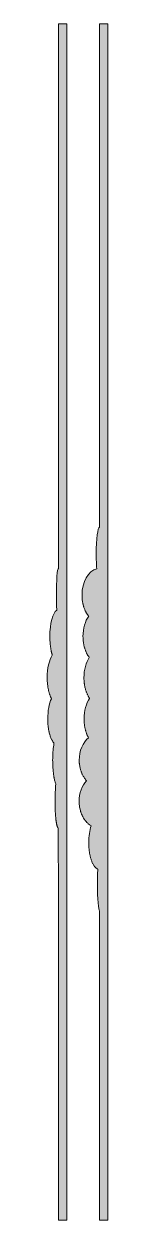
# Model space of a CAD drawing. Header units: inches. Extents: x 14 to 586, y 8 to 572.
# Drawn here: x 14 to 43, y 8 to 572 of the extents above; entities that cross this region are included whole.
import ezdxf

# ---------------------------------------------------------------- set-up
doc = ezdxf.new("R2010")
doc.units = ezdxf.units.IN
doc.header["$MEASUREMENT"] = 0
doc.layers.add('Layer 1', color=7, linetype='Continuous')

# ---------------------------------------------------------------- blocks, each defined once
blk = doc.blocks.new('block 2')
at = {"layer": 'Layer 1', "true_color": 0xff0000}
h = blk.add_hatch(color=1, dxfattribs=at)
h.dxf.hatch_style = 2
edge = h.paths.add_edge_path()
edge.add_spline(control_points=[(19.22, 315.24), (18.68, 315.24), (18.23, 309.59), (18.23, 302.62), (18.23, 302.04), (18.24, 301.47), (18.24, 300.91), (18.25, 300.77), (18.25, 300.63), (18.25, 300.49), (18.26, 299.94), (18.27, 299.4), (18.28, 298.87), (18.28, 298.87), (18.28, 298.87), (18.28, 298.87), (18.29, 298.34), (18.31, 297.84), (18.33, 297.34), (18.33, 297.22), (18.33, 297.09), (18.34, 296.97), (18.36, 296.49), (18.38, 296.02), (18.4, 295.58), (18.4, 295.58), (18.4, 295.57), (18.4, 295.57), (16.55, 294.39), (15.15, 289.3), (15.15, 283.21), (15.15, 282.77), (15.16, 282.34), (15.17, 281.92), (15.18, 281.79), (15.18, 281.67), (15.19, 281.54), (15.2, 281.25), (15.21, 280.96), (15.23, 280.68), (15.24, 280.52), (15.26, 280.37), (15.27, 280.22), (15.29, 279.98), (15.31, 279.73), (15.33, 279.5), (15.33, 279.49), (15.33, 279.48), (15.33, 279.47), (15.35, 279.31), (15.37, 279.15), (15.39, 278.98), (15.41, 278.76), (15.44, 278.54), (15.47, 278.32), (15.49, 278.16), (15.52, 278), (15.54, 277.84), (15.57, 277.63), (15.6, 277.42), (15.64, 277.22), (15.66, 277.06), (15.7, 276.91), (15.73, 276.75), (15.76, 276.58), (15.79, 276.4), (15.83, 276.23), (15.83, 276.21), (15.84, 276.2), (15.84, 276.19), (15.87, 276.03), (15.91, 275.89), (15.94, 275.74), (15.98, 275.58), (16.02, 275.42), (16.06, 275.26), (16.06, 275.25), (16.07, 275.23), (16.07, 275.22), (16.11, 275.08), (16.15, 274.95), (16.19, 274.81), (16.23, 274.66), (16.27, 274.51), (16.32, 274.37), (15.59, 273.24), (14.98, 271.71), (14.56, 269.9), (14.13, 268.09), (13.89, 266.01), (13.89, 263.79), (13.89, 263.32), (13.91, 262.86), (13.93, 262.4), (13.94, 262.25), (13.95, 262.1), (13.96, 261.96), (13.98, 261.65), (14, 261.35), (14.02, 261.05), (14.04, 260.88), (14.06, 260.71), (14.08, 260.54), (14.11, 260.28), (14.14, 260.01), (14.18, 259.75), (14.2, 259.58), (14.23, 259.41), (14.26, 259.24), (14.3, 258.99), (14.34, 258.74), (14.39, 258.5), (14.42, 258.34), (14.45, 258.18), (14.49, 258.02), (14.54, 257.78), (14.6, 257.54), (14.66, 257.3), (14.69, 257.16), (14.73, 257.02), (14.77, 256.88), (14.84, 256.62), (14.92, 256.38), (15, 256.13), (15.03, 256.03), (15.06, 255.92), (15.09, 255.82), (15.21, 255.48), (15.33, 255.16), (15.46, 254.85), (15.48, 254.8), (15.51, 254.76), (15.53, 254.71), (15.64, 254.46), (15.75, 254.21), (15.87, 253.98), (15.89, 253.96), (15.9, 253.93), (15.91, 253.91), (14.84, 251.6), (14.16, 248.19), (14.16, 244.38), (14.16, 243.99), (14.17, 243.6), (14.18, 243.22), (14.19, 243.11), (14.19, 243), (14.2, 242.89), (14.21, 242.6), (14.23, 242.31), (14.25, 242.03), (14.26, 241.93), (14.26, 241.84), (14.27, 241.74), (14.3, 241.38), (14.34, 241.02), (14.38, 240.67), (14.39, 240.6), (14.4, 240.54), (14.41, 240.48), (14.45, 240.19), (14.49, 239.9), (14.54, 239.62), (14.55, 239.52), (14.57, 239.42), (14.59, 239.32), (14.64, 239.04), (14.69, 238.77), (14.74, 238.51), (14.76, 238.45), (14.77, 238.38), (14.78, 238.32), (14.85, 238), (14.93, 237.7), (15.01, 237.4), (15.03, 237.32), (15.05, 237.24), (15.07, 237.17), (15.14, 236.94), (15.2, 236.71), (15.27, 236.5), (15.3, 236.41), (15.32, 236.33), (15.35, 236.25), (15.44, 235.99), (15.54, 235.73), (15.63, 235.48), (15.64, 235.47), (15.64, 235.46), (15.65, 235.45), (15.75, 235.2), (15.86, 234.96), (15.97, 234.72), (16, 234.66), (16.03, 234.59), (16.06, 234.53), (16.15, 234.35), (16.24, 234.19), (16.33, 234.03), (16.36, 233.97), (16.39, 233.92), (16.43, 233.86), (16.55, 233.66), (16.67, 233.48), (16.8, 233.3), (16.82, 233.27), (16.84, 233.25), (16.86, 233.22), (16.94, 233.12), (17.02, 233.01), (17.1, 232.92), (17.05, 232.65), (17, 232.37), (16.96, 232.08), (16.66, 230.06), (16.48, 227.6), (16.48, 224.96), (16.48, 224.96), (16.48, 224.95), (16.48, 224.95), (16.48, 224.41), (16.49, 223.88), (16.51, 223.36), (16.51, 223.2), (16.52, 223.06), (16.52, 222.91), (16.54, 222.49), (16.56, 222.08), (16.58, 221.67), (16.59, 221.56), (16.59, 221.45), (16.6, 221.34), (16.63, 220.85), (16.67, 220.37), (16.71, 219.9), (16.72, 219.8), (16.74, 219.69), (16.75, 219.58), (16.78, 219.21), (16.83, 218.86), (16.87, 218.51), (16.89, 218.39), (16.9, 218.27), (16.92, 218.15), (16.98, 217.72), (17.04, 217.31), (17.11, 216.92), (17.12, 216.89), (17.12, 216.87), (17.13, 216.84), (17.19, 216.48), (17.26, 216.14), (17.34, 215.81), (17.36, 215.72), (17.38, 215.62), (17.41, 215.53), (17.48, 215.25), (17.55, 214.99), (17.62, 214.74), (17.63, 214.7), (17.64, 214.65), (17.66, 214.61), (17.66, 214.59), (17.67, 214.58), (17.67, 214.57), (17.76, 214.28), (17.86, 214.02), (17.95, 213.79), (17.96, 213.77), (17.97, 213.74), (17.98, 213.72), (17.73, 211.52), (17.59, 208.67), (17.59, 205.55), (17.59, 205.12), (17.59, 204.7), (17.59, 204.28), (17.6, 204.14), (17.6, 204), (17.6, 203.85), (17.61, 203.58), (17.61, 203.32), (17.62, 203.05), (17.62, 202.88), (17.63, 202.72), (17.63, 202.55), (17.64, 202.32), (17.65, 202.09), (17.66, 201.86), (17.66, 201.69), (17.67, 201.53), (17.68, 201.36), (17.69, 201.15), (17.7, 200.93), (17.71, 200.72), (17.72, 200.56), (17.73, 200.4), (17.74, 200.24), (17.75, 200.03), (17.76, 199.83), (17.78, 199.63), (17.79, 199.47), (17.8, 199.33), (17.81, 199.17), (17.83, 198.98), (17.84, 198.79), (17.86, 198.6), (17.87, 198.45), (17.88, 198.31), (17.9, 198.16), (17.91, 197.99), (17.93, 197.81), (17.95, 197.64), (17.96, 197.5), (17.98, 197.36), (18, 197.22), (18.01, 197.06), (18.03, 196.9), (18.05, 196.75), (18.07, 196.62), (18.09, 196.49), (18.1, 196.37), (18.12, 196.22), (18.14, 196.08), (18.16, 195.94), (18.18, 195.82), (18.2, 195.71), (18.22, 195.59), (18.24, 195.46), (18.26, 195.33), (18.29, 195.21), (18.31, 195.11), (18.33, 195.01), (18.35, 194.91), (18.37, 194.79), (18.39, 194.68), (18.42, 194.57), (18.44, 194.48), (18.46, 194.39), (18.48, 194.31), (18.51, 194.21), (18.53, 194.12), (18.56, 194.03), (18.58, 193.96), (18.6, 193.88), (18.62, 193.81), (18.65, 193.74), (18.68, 193.66), (18.7, 193.59), (18.73, 193.53), (18.75, 193.48), (18.77, 193.42), (18.8, 193.37), (18.83, 193.31), (18.86, 193.26), (18.88, 193.22), (18.9, 193.18), (18.93, 193.14), (18.96, 193.11), (18.99, 193.07), (19.01, 193.05), (19.04, 193.02), (19.06, 193), (19.09, 192.98), (19.1, 192.98), (19.11, 192.96), (19.13, 192.95), (19.12, 190.99), (19.11, 188.65), (19.11, 186.14), (19.11, 179.17), (19.16, 173.52), (19.22, 173.52), (19.22, 173.52), (19.22, 8.5), (19.22, 8.5), (19.22, 8.5), (23.11, 8.5), (23.11, 8.5), (23.11, 8.5), (23.11, 571.5), (23.11, 571.5), (23.11, 571.5), (19.22, 571.5), (19.22, 571.5), (19.22, 571.5), (19.22, 315.24), (19.22, 315.24)], knot_values=[0, 0, 0, 0, 1, 1, 1, 2, 2, 2, 3, 3, 3, 4, 4, 4, 5, 5, 5, 6, 6, 6, 7, 7, 7, 8, 8, 8, 9, 9, 9, 10, 10, 10, 11, 11, 11, 12, 12, 12, 13, 13, 13, 14, 14, 14, 15, 15, 15, 16, 16, 16, 17, 17, 17, 18, 18, 18, 19, 19, 19, 20, 20, 20, 21, 21, 21, 22, 22, 22, 23, 23, 23, 24, 24, 24, 25, 25, 25, 26, 26, 26, 27, 27, 27, 28, 28, 28, 29, 29, 29, 30, 30, 30, 31, 31, 31, 32, 32, 32, 33, 33, 33, 34, 34, 34, 35, 35, 35, 36, 36, 36, 37, 37, 37, 38, 38, 38, 39, 39, 39, 40, 40, 40, 41, 41, 41, 42, 42, 42, 43, 43, 43, 44, 44, 44, 45, 45, 45, 46, 46, 46, 47, 47, 47, 48, 48, 48, 49, 49, 49, 50, 50, 50, 51, 51, 51, 52, 52, 52, 53, 53, 53, 54, 54, 54, 55, 55, 55, 56, 56, 56, 57, 57, 57, 58, 58, 58, 59, 59, 59, 60, 60, 60, 61, 61, 61, 62, 62, 62, 63, 63, 63, 64, 64, 64, 65, 65, 65, 66, 66, 66, 67, 67, 67, 68, 68, 68, 69, 69, 69, 70, 70, 70, 71, 71, 71, 72, 72, 72, 73, 73, 73, 74, 74, 74, 75, 75, 75, 76, 76, 76, 77, 77, 77, 78, 78, 78, 79, 79, 79, 80, 80, 80, 81, 81, 81, 82, 82, 82, 83, 83, 83, 84, 84, 84, 85, 85, 85, 86, 86, 86, 87, 87, 87, 88, 88, 88, 89, 89, 89, 90, 90, 90, 91, 91, 91, 92, 92, 92, 93, 93, 93, 94, 94, 94, 95, 95, 95, 96, 96, 96, 97, 97, 97, 98, 98, 98, 99, 99, 99, 100, 100, 100, 101, 101, 101, 102, 102, 102, 103, 103, 103, 104, 104, 104, 105, 105, 105, 106, 106, 106, 107, 107, 107, 108, 108, 108, 109, 109, 109, 110, 110, 110, 111, 111, 111, 112, 112, 112, 113, 113, 113, 114, 114, 114, 115, 115, 115, 116, 116, 116, 117, 117, 117, 118, 118, 118, 119, 119, 119, 120, 120, 120, 121, 121, 121, 122, 122, 122, 123, 123, 123, 124, 124, 124, 125, 125, 125, 126, 126, 126, 127, 127, 127, 128, 128, 128, 129, 129, 129, 129], degree=3, periodic=1)
h = blk.add_hatch(color=1, dxfattribs=at)
h.dxf.hatch_style = 2
edge = h.paths.add_edge_path()
edge.add_spline(control_points=[(38.64, 334.65), (37.75, 334.65), (37.04, 329), (37.04, 322.03), (37.04, 321.46), (37.04, 320.9), (37.05, 320.35), (37.06, 320.2), (37.06, 320.07), (37.06, 319.93), (37.07, 319.42), (37.09, 318.92), (37.11, 318.43), (37.11, 318.39), (37.11, 318.35), (37.11, 318.32), (37.13, 317.8), (37.15, 317.3), (37.18, 316.81), (37.19, 316.69), (37.2, 316.57), (37.21, 316.45), (37.23, 316.02), (37.26, 315.61), (37.29, 315.21), (37.3, 315.17), (37.3, 315.12), (37.3, 315.08), (33.35, 314.11), (30.34, 308.9), (30.34, 302.62), (30.34, 302.15), (30.36, 301.68), (30.39, 301.22), (30.4, 301.07), (30.42, 300.93), (30.44, 300.78), (30.47, 300.48), (30.5, 300.17), (30.54, 299.87), (30.57, 299.7), (30.6, 299.54), (30.63, 299.37), (30.67, 299.1), (30.72, 298.83), (30.78, 298.57), (30.82, 298.4), (30.86, 298.23), (30.9, 298.07), (30.97, 297.81), (31.04, 297.56), (31.11, 297.32), (31.16, 297.16), (31.21, 297), (31.26, 296.85), (31.35, 296.6), (31.44, 296.36), (31.53, 296.12), (31.59, 295.98), (31.64, 295.84), (31.7, 295.7), (31.82, 295.43), (31.94, 295.18), (32.07, 294.92), (32.12, 294.83), (32.16, 294.73), (32.21, 294.64), (32.39, 294.3), (32.58, 293.98), (32.79, 293.67), (32.83, 293.61), (32.88, 293.55), (32.92, 293.48), (33.09, 293.25), (33.25, 293.02), (33.43, 292.8), (33.45, 292.77), (33.47, 292.75), (33.49, 292.72), (31.84, 290.41), (30.8, 287), (30.8, 283.21), (30.8, 282.73), (30.81, 282.27), (30.85, 281.81), (30.86, 281.66), (30.87, 281.51), (30.89, 281.37), (30.92, 281.06), (30.95, 280.75), (30.99, 280.46), (31.01, 280.29), (31.04, 280.12), (31.07, 279.95), (31.11, 279.68), (31.16, 279.41), (31.22, 279.15), (31.25, 278.98), (31.29, 278.82), (31.33, 278.65), (31.39, 278.39), (31.46, 278.14), (31.53, 277.9), (31.58, 277.74), (31.62, 277.58), (31.67, 277.43), (31.75, 277.18), (31.84, 276.93), (31.93, 276.69), (31.98, 276.56), (32.03, 276.42), (32.08, 276.28), (32.2, 276.01), (32.32, 275.74), (32.44, 275.48), (32.49, 275.4), (32.52, 275.31), (32.57, 275.22), (32.74, 274.88), (32.92, 274.56), (33.11, 274.25), (33.16, 274.18), (33.21, 274.12), (33.25, 274.05), (33.41, 273.82), (33.56, 273.59), (33.72, 273.38), (33.74, 273.35), (33.76, 273.32), (33.78, 273.3), (32.23, 270.98), (31.25, 267.58), (31.25, 263.79), (31.25, 263.33), (31.27, 262.87), (31.3, 262.42), (31.31, 262.27), (31.32, 262.12), (31.34, 261.98), (31.36, 261.68), (31.39, 261.38), (31.43, 261.09), (31.45, 260.92), (31.48, 260.75), (31.5, 260.58), (31.54, 260.32), (31.58, 260.06), (31.63, 259.8), (31.67, 259.63), (31.71, 259.46), (31.74, 259.3), (31.8, 259.05), (31.86, 258.81), (31.92, 258.58), (31.96, 258.41), (32.01, 258.25), (32.06, 258.09), (32.12, 257.86), (32.2, 257.63), (32.27, 257.41), (32.33, 257.26), (32.38, 257.1), (32.44, 256.95), (32.52, 256.73), (32.61, 256.52), (32.7, 256.31), (32.76, 256.17), (32.82, 256.03), (32.88, 255.9), (32.98, 255.68), (33.09, 255.47), (33.21, 255.26), (33.26, 255.15), (33.32, 255.04), (33.38, 254.94), (33.54, 254.66), (33.7, 254.4), (33.87, 254.16), (33.89, 254.13), (33.91, 254.1), (33.93, 254.07), (32.32, 251.75), (31.29, 248.27), (31.29, 244.38), (31.29, 243.94), (31.3, 243.52), (31.33, 243.1), (31.34, 242.95), (31.35, 242.81), (31.37, 242.67), (31.39, 242.4), (31.41, 242.12), (31.44, 241.85), (31.46, 241.68), (31.49, 241.52), (31.51, 241.35), (31.55, 241.12), (31.58, 240.88), (31.62, 240.65), (31.65, 240.48), (31.69, 240.32), (31.72, 240.15), (31.77, 239.93), (31.81, 239.71), (31.86, 239.5), (31.9, 239.33), (31.95, 239.17), (31.99, 239.01), (32.05, 238.81), (32.1, 238.6), (32.17, 238.4), (32.22, 238.24), (32.27, 238.09), (32.33, 237.93), (32.4, 237.74), (32.46, 237.55), (32.53, 237.36), (32.59, 237.21), (32.66, 237.06), (32.72, 236.91), (32.8, 236.74), (32.87, 236.56), (32.95, 236.4), (33.02, 236.25), (33.09, 236.12), (33.17, 235.97), (33.24, 235.83), (33.31, 235.68), (33.39, 235.55), (30.75, 233.3), (29.01, 229.4), (29.01, 224.96), (29.01, 224.5), (29.03, 224.04), (29.07, 223.59), (29.08, 223.44), (29.1, 223.3), (29.12, 223.15), (29.15, 222.85), (29.18, 222.56), (29.23, 222.27), (29.26, 222.1), (29.3, 221.93), (29.33, 221.76), (29.38, 221.5), (29.44, 221.24), (29.5, 220.99), (29.55, 220.81), (29.6, 220.65), (29.64, 220.48), (29.71, 220.24), (29.79, 220), (29.87, 219.76), (29.93, 219.6), (29.99, 219.43), (30.05, 219.27), (30.14, 219.04), (30.23, 218.82), (30.33, 218.6), (30.4, 218.45), (30.47, 218.29), (30.54, 218.14), (30.65, 217.92), (30.76, 217.71), (30.88, 217.51), (30.96, 217.37), (31.04, 217.23), (31.12, 217.09), (31.25, 216.88), (31.39, 216.67), (31.53, 216.47), (31.61, 216.36), (31.69, 216.24), (31.77, 216.12), (31.94, 215.89), (32.13, 215.67), (32.32, 215.46), (32.37, 215.4), (32.42, 215.33), (32.47, 215.27), (30.33, 212.96), (28.97, 209.46), (28.97, 205.55), (28.97, 205.16), (28.99, 204.77), (29.01, 204.39), (29.02, 204.28), (29.03, 204.17), (29.04, 204.06), (29.07, 203.77), (29.1, 203.49), (29.14, 203.2), (29.16, 203.11), (29.17, 203.01), (29.18, 202.91), (29.24, 202.55), (29.31, 202.18), (29.4, 201.83), (29.41, 201.78), (29.43, 201.72), (29.44, 201.67), (29.51, 201.37), (29.6, 201.07), (29.69, 200.78), (29.72, 200.68), (29.75, 200.58), (29.79, 200.48), (29.88, 200.21), (29.97, 199.95), (30.08, 199.7), (30.1, 199.63), (30.13, 199.55), (30.16, 199.48), (30.29, 199.16), (30.44, 198.85), (30.59, 198.55), (30.63, 198.48), (30.67, 198.42), (30.7, 198.35), (30.83, 198.11), (30.96, 197.89), (31.1, 197.66), (31.15, 197.58), (31.2, 197.49), (31.25, 197.41), (31.41, 197.17), (31.57, 196.94), (31.73, 196.72), (31.76, 196.68), (31.79, 196.64), (31.82, 196.61), (32.01, 196.35), (32.22, 196.11), (32.43, 195.88), (32.49, 195.82), (32.55, 195.76), (32.6, 195.7), (32.77, 195.52), (32.94, 195.36), (33.11, 195.2), (33.18, 195.14), (33.24, 195.08), (33.31, 195.02), (33.54, 194.82), (33.78, 194.63), (34.03, 194.46), (34.03, 194.45), (34.04, 194.45), (34.04, 194.44), (34.24, 194.31), (34.44, 194.18), (34.64, 194.06), (33.92, 191.89), (33.5, 189.14), (33.5, 186.14), (33.5, 185.72), (33.51, 185.31), (33.52, 184.91), (33.53, 184.77), (33.54, 184.64), (33.55, 184.51), (33.56, 184.24), (33.57, 183.98), (33.6, 183.71), (33.61, 183.56), (33.62, 183.41), (33.64, 183.26), (33.66, 183.02), (33.68, 182.78), (33.71, 182.55), (33.73, 182.4), (33.75, 182.24), (33.77, 182.09), (33.8, 181.87), (33.83, 181.65), (33.87, 181.44), (33.9, 181.29), (33.92, 181.13), (33.95, 180.98), (33.99, 180.78), (34.03, 180.57), (34.07, 180.37), (34.1, 180.23), (34.13, 180.08), (34.16, 179.94), (34.21, 179.74), (34.26, 179.54), (34.31, 179.35), (34.34, 179.22), (34.38, 179.08), (34.41, 178.95), (34.47, 178.76), (34.53, 178.57), (34.59, 178.38), (34.63, 178.26), (34.66, 178.15), (34.7, 178.04), (34.77, 177.83), (34.85, 177.63), (34.92, 177.43), (34.95, 177.35), (34.98, 177.26), (35.02, 177.18), (35.13, 176.91), (35.24, 176.65), (35.36, 176.41), (35.38, 176.37), (35.41, 176.33), (35.43, 176.29), (35.53, 176.09), (35.63, 175.9), (35.74, 175.72), (35.79, 175.64), (35.83, 175.57), (35.88, 175.5), (35.97, 175.36), (36.05, 175.23), (36.14, 175.11), (36.2, 175.03), (36.25, 174.97), (36.31, 174.9), (36.39, 174.79), (36.48, 174.69), (36.57, 174.59), (36.63, 174.53), (36.69, 174.47), (36.75, 174.41), (36.84, 174.32), (36.93, 174.24), (37.01, 174.17), (37.08, 174.12), (37.14, 174.07), (37.21, 174.02), (37.3, 173.96), (37.39, 173.9), (37.48, 173.85), (37.55, 173.81), (37.62, 173.77), (37.68, 173.74), (37.72, 173.73), (37.75, 173.71), (37.78, 173.69), (37.67, 171.69), (37.61, 169.3), (37.61, 166.72), (37.61, 159.75), (38.07, 154.1), (38.64, 154.1), (38.64, 154.1), (38.64, 8.5), (38.64, 8.5), (38.64, 8.5), (42.52, 8.5), (42.52, 8.5), (42.52, 8.5), (42.52, 571.5), (42.52, 571.5), (42.52, 571.5), (38.64, 571.5), (38.64, 571.5), (38.64, 571.5), (38.64, 334.65), (38.64, 334.65)], knot_values=[0, 0, 0, 0, 1, 1, 1, 2, 2, 2, 3, 3, 3, 4, 4, 4, 5, 5, 5, 6, 6, 6, 7, 7, 7, 8, 8, 8, 9, 9, 9, 10, 10, 10, 11, 11, 11, 12, 12, 12, 13, 13, 13, 14, 14, 14, 15, 15, 15, 16, 16, 16, 17, 17, 17, 18, 18, 18, 19, 19, 19, 20, 20, 20, 21, 21, 21, 22, 22, 22, 23, 23, 23, 24, 24, 24, 25, 25, 25, 26, 26, 26, 27, 27, 27, 28, 28, 28, 29, 29, 29, 30, 30, 30, 31, 31, 31, 32, 32, 32, 33, 33, 33, 34, 34, 34, 35, 35, 35, 36, 36, 36, 37, 37, 37, 38, 38, 38, 39, 39, 39, 40, 40, 40, 41, 41, 41, 42, 42, 42, 43, 43, 43, 44, 44, 44, 45, 45, 45, 46, 46, 46, 47, 47, 47, 48, 48, 48, 49, 49, 49, 50, 50, 50, 51, 51, 51, 52, 52, 52, 53, 53, 53, 54, 54, 54, 55, 55, 55, 56, 56, 56, 57, 57, 57, 58, 58, 58, 59, 59, 59, 60, 60, 60, 61, 61, 61, 62, 62, 62, 63, 63, 63, 64, 64, 64, 65, 65, 65, 66, 66, 66, 67, 67, 67, 68, 68, 68, 69, 69, 69, 70, 70, 70, 71, 71, 71, 72, 72, 72, 73, 73, 73, 74, 74, 74, 75, 75, 75, 76, 76, 76, 77, 77, 77, 78, 78, 78, 79, 79, 79, 80, 80, 80, 81, 81, 81, 82, 82, 82, 83, 83, 83, 84, 84, 84, 85, 85, 85, 86, 86, 86, 87, 87, 87, 88, 88, 88, 89, 89, 89, 90, 90, 90, 91, 91, 91, 92, 92, 92, 93, 93, 93, 94, 94, 94, 95, 95, 95, 96, 96, 96, 97, 97, 97, 98, 98, 98, 99, 99, 99, 100, 100, 100, 101, 101, 101, 102, 102, 102, 103, 103, 103, 104, 104, 104, 105, 105, 105, 106, 106, 106, 107, 107, 107, 108, 108, 108, 109, 109, 109, 110, 110, 110, 111, 111, 111, 112, 112, 112, 113, 113, 113, 114, 114, 114, 115, 115, 115, 116, 116, 116, 117, 117, 117, 118, 118, 118, 119, 119, 119, 120, 120, 120, 121, 121, 121, 122, 122, 122, 123, 123, 123, 124, 124, 124, 125, 125, 125, 126, 126, 126, 127, 127, 127, 128, 128, 128, 129, 129, 129, 130, 130, 130, 131, 131, 131, 132, 132, 132, 133, 133, 133, 134, 134, 134, 135, 135, 135, 136, 136, 136, 137, 137, 137, 138, 138, 138, 139, 139, 139, 140, 140, 140, 141, 141, 141, 142, 142, 142, 143, 143, 143, 144, 144, 144, 145, 145, 145, 146, 146, 146, 147, 147, 147, 148, 148, 148, 149, 149, 149, 150, 150, 150, 151, 151, 151, 152, 152, 152, 153, 153, 153, 154, 154, 154, 154], degree=3, periodic=1)
at = {"layer": 'Layer 1', "lineweight": 0}
for points, knots in [([(19.22, 315.24), (18.68, 315.24), (18.23, 309.59), (18.23, 302.62), (18.23, 302.04), (18.24, 301.47), (18.24, 300.91), (18.25, 300.77), (18.25, 300.63), (18.25, 300.49), (18.26, 299.94), (18.27, 299.4), (18.28, 298.87), (18.28, 298.87), (18.28, 298.87), (18.28, 298.87), (18.29, 298.34), (18.31, 297.84), (18.33, 297.34), (18.33, 297.22), (18.33, 297.09), (18.34, 296.97), (18.36, 296.49), (18.38, 296.02), (18.4, 295.58), (18.4, 295.58), (18.4, 295.57), (18.4, 295.57), (16.55, 294.39), (15.15, 289.3), (15.15, 283.21), (15.15, 282.77), (15.16, 282.34), (15.17, 281.92), (15.18, 281.79), (15.18, 281.67), (15.19, 281.54), (15.2, 281.25), (15.21, 280.96), (15.23, 280.68), (15.24, 280.52), (15.26, 280.37), (15.27, 280.22), (15.29, 279.98), (15.31, 279.73), (15.33, 279.5), (15.33, 279.49), (15.33, 279.48), (15.33, 279.47), (15.35, 279.31), (15.37, 279.15), (15.39, 278.98), (15.41, 278.76), (15.44, 278.54), (15.47, 278.32), (15.49, 278.16), (15.52, 278), (15.54, 277.84), (15.57, 277.63), (15.6, 277.42), (15.64, 277.22), (15.66, 277.06), (15.7, 276.91), (15.73, 276.75), (15.76, 276.58), (15.79, 276.4), (15.83, 276.23), (15.83, 276.21), (15.84, 276.2), (15.84, 276.19), (15.87, 276.03), (15.91, 275.89), (15.94, 275.74), (15.98, 275.58), (16.02, 275.42), (16.06, 275.26), (16.06, 275.25), (16.07, 275.23), (16.07, 275.22), (16.11, 275.08), (16.15, 274.95), (16.19, 274.81), (16.23, 274.66), (16.27, 274.51), (16.32, 274.37), (15.59, 273.24), (14.98, 271.71), (14.56, 269.9), (14.13, 268.09), (13.89, 266.01), (13.89, 263.79), (13.89, 263.32), (13.91, 262.86), (13.93, 262.4), (13.94, 262.25), (13.95, 262.1), (13.96, 261.96), (13.98, 261.65), (14, 261.35), (14.02, 261.05), (14.04, 260.88), (14.06, 260.71), (14.08, 260.54), (14.11, 260.28), (14.14, 260.01), (14.18, 259.75), (14.2, 259.58), (14.23, 259.41), (14.26, 259.24), (14.3, 258.99), (14.34, 258.74), (14.39, 258.5), (14.42, 258.34), (14.45, 258.18), (14.49, 258.02), (14.54, 257.78), (14.6, 257.54), (14.66, 257.3), (14.69, 257.16), (14.73, 257.02), (14.77, 256.88), (14.84, 256.62), (14.92, 256.38), (15, 256.13), (15.03, 256.03), (15.06, 255.92), (15.09, 255.82), (15.21, 255.48), (15.33, 255.16), (15.46, 254.85), (15.48, 254.8), (15.51, 254.76), (15.53, 254.71), (15.64, 254.46), (15.75, 254.21), (15.87, 253.98), (15.89, 253.96), (15.9, 253.93), (15.91, 253.91), (14.84, 251.6), (14.16, 248.19), (14.16, 244.38), (14.16, 243.99), (14.17, 243.6), (14.18, 243.22), (14.19, 243.11), (14.19, 243), (14.2, 242.89), (14.21, 242.6), (14.23, 242.31), (14.25, 242.03), (14.26, 241.93), (14.26, 241.84), (14.27, 241.74), (14.3, 241.38), (14.34, 241.02), (14.38, 240.67), (14.39, 240.6), (14.4, 240.54), (14.41, 240.48), (14.45, 240.19), (14.49, 239.9), (14.54, 239.62), (14.55, 239.52), (14.57, 239.42), (14.59, 239.32), (14.64, 239.04), (14.69, 238.77), (14.74, 238.51), (14.76, 238.45), (14.77, 238.38), (14.78, 238.32), (14.85, 238), (14.93, 237.7), (15.01, 237.4), (15.03, 237.32), (15.05, 237.24), (15.07, 237.17), (15.14, 236.94), (15.2, 236.71), (15.27, 236.5), (15.3, 236.41), (15.32, 236.33), (15.35, 236.25), (15.44, 235.99), (15.54, 235.73), (15.63, 235.48), (15.64, 235.47), (15.64, 235.46), (15.65, 235.45), (15.75, 235.2), (15.86, 234.96), (15.97, 234.72), (16, 234.66), (16.03, 234.59), (16.06, 234.53), (16.15, 234.35), (16.24, 234.19), (16.33, 234.03), (16.36, 233.97), (16.39, 233.92), (16.43, 233.86), (16.55, 233.66), (16.67, 233.48), (16.8, 233.3), (16.82, 233.27), (16.84, 233.25), (16.86, 233.22), (16.94, 233.12), (17.02, 233.01), (17.1, 232.92), (17.05, 232.65), (17, 232.37), (16.96, 232.08), (16.66, 230.06), (16.48, 227.6), (16.48, 224.96), (16.48, 224.96), (16.48, 224.95), (16.48, 224.95), (16.48, 224.41), (16.49, 223.88), (16.51, 223.36), (16.51, 223.2), (16.52, 223.06), (16.52, 222.91), (16.54, 222.49), (16.56, 222.08), (16.58, 221.67), (16.59, 221.56), (16.59, 221.45), (16.6, 221.34), (16.63, 220.85), (16.67, 220.37), (16.71, 219.9), (16.72, 219.8), (16.74, 219.69), (16.75, 219.58), (16.78, 219.21), (16.83, 218.86), (16.87, 218.51), (16.89, 218.39), (16.9, 218.27), (16.92, 218.15), (16.98, 217.72), (17.04, 217.31), (17.11, 216.92), (17.12, 216.89), (17.12, 216.87), (17.13, 216.84), (17.19, 216.48), (17.26, 216.14), (17.34, 215.81), (17.36, 215.72), (17.38, 215.62), (17.41, 215.53), (17.48, 215.25), (17.55, 214.99), (17.62, 214.74), (17.63, 214.7), (17.64, 214.65), (17.66, 214.61), (17.66, 214.59), (17.67, 214.58), (17.67, 214.57), (17.76, 214.28), (17.86, 214.02), (17.95, 213.79), (17.96, 213.77), (17.97, 213.74), (17.98, 213.72), (17.73, 211.52), (17.59, 208.67), (17.59, 205.55), (17.59, 205.12), (17.59, 204.7), (17.59, 204.28), (17.6, 204.14), (17.6, 204), (17.6, 203.85), (17.61, 203.58), (17.61, 203.32), (17.62, 203.05), (17.62, 202.88), (17.63, 202.72), (17.63, 202.55), (17.64, 202.32), (17.65, 202.09), (17.66, 201.86), (17.66, 201.69), (17.67, 201.53), (17.68, 201.36), (17.69, 201.15), (17.7, 200.93), (17.71, 200.72), (17.72, 200.56), (17.73, 200.4), (17.74, 200.24), (17.75, 200.03), (17.76, 199.83), (17.78, 199.63), (17.79, 199.47), (17.8, 199.33), (17.81, 199.17), (17.83, 198.98), (17.84, 198.79), (17.86, 198.6), (17.87, 198.45), (17.88, 198.31), (17.9, 198.16), (17.91, 197.99), (17.93, 197.81), (17.95, 197.64), (17.96, 197.5), (17.98, 197.36), (18, 197.22), (18.01, 197.06), (18.03, 196.9), (18.05, 196.75), (18.07, 196.62), (18.09, 196.49), (18.1, 196.37), (18.12, 196.22), (18.14, 196.08), (18.16, 195.94), (18.18, 195.82), (18.2, 195.71), (18.22, 195.59), (18.24, 195.46), (18.26, 195.33), (18.29, 195.21), (18.31, 195.11), (18.33, 195.01), (18.35, 194.91), (18.37, 194.79), (18.39, 194.68), (18.42, 194.57), (18.44, 194.48), (18.46, 194.39), (18.48, 194.31), (18.51, 194.21), (18.53, 194.12), (18.56, 194.03), (18.58, 193.96), (18.6, 193.88), (18.62, 193.81), (18.65, 193.74), (18.68, 193.66), (18.7, 193.59), (18.73, 193.53), (18.75, 193.48), (18.77, 193.42), (18.8, 193.37), (18.83, 193.31), (18.86, 193.26), (18.88, 193.22), (18.9, 193.18), (18.93, 193.14), (18.96, 193.11), (18.99, 193.07), (19.01, 193.05), (19.04, 193.02), (19.06, 193), (19.09, 192.98), (19.1, 192.98), (19.11, 192.96), (19.13, 192.95), (19.12, 190.99), (19.11, 188.65), (19.11, 186.14), (19.11, 179.17), (19.16, 173.52), (19.22, 173.52), (19.22, 173.52), (19.22, 8.5), (19.22, 8.5), (19.22, 8.5), (23.11, 8.5), (23.11, 8.5), (23.11, 8.5), (23.11, 571.5), (23.11, 571.5), (23.11, 571.5), (19.22, 571.5), (19.22, 571.5), (19.22, 571.5), (19.22, 315.24), (19.22, 315.24)], [0, 0, 0, 0, 1, 1, 1, 2, 2, 2, 3, 3, 3, 4, 4, 4, 5, 5, 5, 6, 6, 6, 7, 7, 7, 8, 8, 8, 9, 9, 9, 10, 10, 10, 11, 11, 11, 12, 12, 12, 13, 13, 13, 14, 14, 14, 15, 15, 15, 16, 16, 16, 17, 17, 17, 18, 18, 18, 19, 19, 19, 20, 20, 20, 21, 21, 21, 22, 22, 22, 23, 23, 23, 24, 24, 24, 25, 25, 25, 26, 26, 26, 27, 27, 27, 28, 28, 28, 29, 29, 29, 30, 30, 30, 31, 31, 31, 32, 32, 32, 33, 33, 33, 34, 34, 34, 35, 35, 35, 36, 36, 36, 37, 37, 37, 38, 38, 38, 39, 39, 39, 40, 40, 40, 41, 41, 41, 42, 42, 42, 43, 43, 43, 44, 44, 44, 45, 45, 45, 46, 46, 46, 47, 47, 47, 48, 48, 48, 49, 49, 49, 50, 50, 50, 51, 51, 51, 52, 52, 52, 53, 53, 53, 54, 54, 54, 55, 55, 55, 56, 56, 56, 57, 57, 57, 58, 58, 58, 59, 59, 59, 60, 60, 60, 61, 61, 61, 62, 62, 62, 63, 63, 63, 64, 64, 64, 65, 65, 65, 66, 66, 66, 67, 67, 67, 68, 68, 68, 69, 69, 69, 70, 70, 70, 71, 71, 71, 72, 72, 72, 73, 73, 73, 74, 74, 74, 75, 75, 75, 76, 76, 76, 77, 77, 77, 78, 78, 78, 79, 79, 79, 80, 80, 80, 81, 81, 81, 82, 82, 82, 83, 83, 83, 84, 84, 84, 85, 85, 85, 86, 86, 86, 87, 87, 87, 88, 88, 88, 89, 89, 89, 90, 90, 90, 91, 91, 91, 92, 92, 92, 93, 93, 93, 94, 94, 94, 95, 95, 95, 96, 96, 96, 97, 97, 97, 98, 98, 98, 99, 99, 99, 100, 100, 100, 101, 101, 101, 102, 102, 102, 103, 103, 103, 104, 104, 104, 105, 105, 105, 106, 106, 106, 107, 107, 107, 108, 108, 108, 109, 109, 109, 110, 110, 110, 111, 111, 111, 112, 112, 112, 113, 113, 113, 114, 114, 114, 115, 115, 115, 116, 116, 116, 117, 117, 117, 118, 118, 118, 119, 119, 119, 120, 120, 120, 121, 121, 121, 122, 122, 122, 123, 123, 123, 124, 124, 124, 125, 125, 125, 126, 126, 126, 127, 127, 127, 128, 128, 128, 129, 129, 129, 129]), ([(38.64, 334.65), (37.75, 334.65), (37.04, 329), (37.04, 322.03), (37.04, 321.46), (37.04, 320.9), (37.05, 320.35), (37.06, 320.2), (37.06, 320.07), (37.06, 319.93), (37.07, 319.42), (37.09, 318.92), (37.11, 318.43), (37.11, 318.39), (37.11, 318.35), (37.11, 318.32), (37.13, 317.8), (37.15, 317.3), (37.18, 316.81), (37.19, 316.69), (37.2, 316.57), (37.21, 316.45), (37.23, 316.02), (37.26, 315.61), (37.29, 315.21), (37.3, 315.17), (37.3, 315.12), (37.3, 315.08), (33.35, 314.11), (30.34, 308.9), (30.34, 302.62), (30.34, 302.15), (30.36, 301.68), (30.39, 301.22), (30.4, 301.07), (30.42, 300.93), (30.44, 300.78), (30.47, 300.48), (30.5, 300.17), (30.54, 299.87), (30.57, 299.7), (30.6, 299.54), (30.63, 299.37), (30.67, 299.1), (30.72, 298.83), (30.78, 298.57), (30.82, 298.4), (30.86, 298.23), (30.9, 298.07), (30.97, 297.81), (31.04, 297.56), (31.11, 297.32), (31.16, 297.16), (31.21, 297), (31.26, 296.85), (31.35, 296.6), (31.44, 296.36), (31.53, 296.12), (31.59, 295.98), (31.64, 295.84), (31.7, 295.7), (31.82, 295.43), (31.94, 295.18), (32.07, 294.92), (32.12, 294.83), (32.16, 294.73), (32.21, 294.64), (32.39, 294.3), (32.58, 293.98), (32.79, 293.67), (32.83, 293.61), (32.88, 293.55), (32.92, 293.48), (33.09, 293.25), (33.25, 293.02), (33.43, 292.8), (33.45, 292.77), (33.47, 292.75), (33.49, 292.72), (31.84, 290.41), (30.8, 287), (30.8, 283.21), (30.8, 282.73), (30.81, 282.27), (30.85, 281.81), (30.86, 281.66), (30.87, 281.51), (30.89, 281.37), (30.92, 281.06), (30.95, 280.75), (30.99, 280.46), (31.01, 280.29), (31.04, 280.12), (31.07, 279.95), (31.11, 279.68), (31.16, 279.41), (31.22, 279.15), (31.25, 278.98), (31.29, 278.82), (31.33, 278.65), (31.39, 278.39), (31.46, 278.14), (31.53, 277.9), (31.58, 277.74), (31.62, 277.58), (31.67, 277.43), (31.75, 277.18), (31.84, 276.93), (31.93, 276.69), (31.98, 276.56), (32.03, 276.42), (32.08, 276.28), (32.2, 276.01), (32.32, 275.74), (32.44, 275.48), (32.49, 275.4), (32.52, 275.31), (32.57, 275.22), (32.74, 274.88), (32.92, 274.56), (33.11, 274.25), (33.16, 274.18), (33.21, 274.12), (33.25, 274.05), (33.41, 273.82), (33.56, 273.59), (33.72, 273.38), (33.74, 273.35), (33.76, 273.32), (33.78, 273.3), (32.23, 270.98), (31.25, 267.58), (31.25, 263.79), (31.25, 263.33), (31.27, 262.87), (31.3, 262.42), (31.31, 262.27), (31.32, 262.12), (31.34, 261.98), (31.36, 261.68), (31.39, 261.38), (31.43, 261.09), (31.45, 260.92), (31.48, 260.75), (31.5, 260.58), (31.54, 260.32), (31.58, 260.06), (31.63, 259.8), (31.67, 259.63), (31.71, 259.46), (31.74, 259.3), (31.8, 259.05), (31.86, 258.81), (31.92, 258.58), (31.96, 258.41), (32.01, 258.25), (32.06, 258.09), (32.12, 257.86), (32.2, 257.63), (32.27, 257.41), (32.33, 257.26), (32.38, 257.1), (32.44, 256.95), (32.52, 256.73), (32.61, 256.52), (32.7, 256.31), (32.76, 256.17), (32.82, 256.03), (32.88, 255.9), (32.98, 255.68), (33.09, 255.47), (33.21, 255.26), (33.26, 255.15), (33.32, 255.04), (33.38, 254.94), (33.54, 254.66), (33.7, 254.4), (33.87, 254.16), (33.89, 254.13), (33.91, 254.1), (33.93, 254.07), (32.32, 251.75), (31.29, 248.27), (31.29, 244.38), (31.29, 243.94), (31.3, 243.52), (31.33, 243.1), (31.34, 242.95), (31.35, 242.81), (31.37, 242.67), (31.39, 242.4), (31.41, 242.12), (31.44, 241.85), (31.46, 241.68), (31.49, 241.52), (31.51, 241.35), (31.55, 241.12), (31.58, 240.88), (31.62, 240.65), (31.65, 240.48), (31.69, 240.32), (31.72, 240.15), (31.77, 239.93), (31.81, 239.71), (31.86, 239.5), (31.9, 239.33), (31.95, 239.17), (31.99, 239.01), (32.05, 238.81), (32.1, 238.6), (32.17, 238.4), (32.22, 238.24), (32.27, 238.09), (32.33, 237.93), (32.4, 237.74), (32.46, 237.55), (32.53, 237.36), (32.59, 237.21), (32.66, 237.06), (32.72, 236.91), (32.8, 236.74), (32.87, 236.56), (32.95, 236.4), (33.02, 236.25), (33.09, 236.12), (33.17, 235.97), (33.24, 235.83), (33.31, 235.68), (33.39, 235.55), (30.75, 233.3), (29.01, 229.4), (29.01, 224.96), (29.01, 224.5), (29.03, 224.04), (29.07, 223.59), (29.08, 223.44), (29.1, 223.3), (29.12, 223.15), (29.15, 222.85), (29.18, 222.56), (29.23, 222.27), (29.26, 222.1), (29.3, 221.93), (29.33, 221.76), (29.38, 221.5), (29.44, 221.24), (29.5, 220.99), (29.55, 220.81), (29.6, 220.65), (29.64, 220.48), (29.71, 220.24), (29.79, 220), (29.87, 219.76), (29.93, 219.6), (29.99, 219.43), (30.05, 219.27), (30.14, 219.04), (30.23, 218.82), (30.33, 218.6), (30.4, 218.45), (30.47, 218.29), (30.54, 218.14), (30.65, 217.92), (30.76, 217.71), (30.88, 217.51), (30.96, 217.37), (31.04, 217.23), (31.12, 217.09), (31.25, 216.88), (31.39, 216.67), (31.53, 216.47), (31.61, 216.36), (31.69, 216.24), (31.77, 216.12), (31.94, 215.89), (32.13, 215.67), (32.32, 215.46), (32.37, 215.4), (32.42, 215.33), (32.47, 215.27), (30.33, 212.96), (28.97, 209.46), (28.97, 205.55), (28.97, 205.16), (28.99, 204.77), (29.01, 204.39), (29.02, 204.28), (29.03, 204.17), (29.04, 204.06), (29.07, 203.77), (29.1, 203.49), (29.14, 203.2), (29.16, 203.11), (29.17, 203.01), (29.18, 202.91), (29.24, 202.55), (29.31, 202.18), (29.4, 201.83), (29.41, 201.78), (29.43, 201.72), (29.44, 201.67), (29.51, 201.37), (29.6, 201.07), (29.69, 200.78), (29.72, 200.68), (29.75, 200.58), (29.79, 200.48), (29.88, 200.21), (29.97, 199.95), (30.08, 199.7), (30.1, 199.63), (30.13, 199.55), (30.16, 199.48), (30.29, 199.16), (30.44, 198.85), (30.59, 198.55), (30.63, 198.48), (30.67, 198.42), (30.7, 198.35), (30.83, 198.11), (30.96, 197.89), (31.1, 197.66), (31.15, 197.58), (31.2, 197.49), (31.25, 197.41), (31.41, 197.17), (31.57, 196.94), (31.73, 196.72), (31.76, 196.68), (31.79, 196.64), (31.82, 196.61), (32.01, 196.35), (32.22, 196.11), (32.43, 195.88), (32.49, 195.82), (32.55, 195.76), (32.6, 195.7), (32.77, 195.52), (32.94, 195.36), (33.11, 195.2), (33.18, 195.14), (33.24, 195.08), (33.31, 195.02), (33.54, 194.82), (33.78, 194.63), (34.03, 194.46), (34.03, 194.45), (34.04, 194.45), (34.04, 194.44), (34.24, 194.31), (34.44, 194.18), (34.64, 194.06), (33.92, 191.89), (33.5, 189.14), (33.5, 186.14), (33.5, 185.72), (33.51, 185.31), (33.52, 184.91), (33.53, 184.77), (33.54, 184.64), (33.55, 184.51), (33.56, 184.24), (33.57, 183.98), (33.6, 183.71), (33.61, 183.56), (33.62, 183.41), (33.64, 183.26), (33.66, 183.02), (33.68, 182.78), (33.71, 182.55), (33.73, 182.4), (33.75, 182.24), (33.77, 182.09), (33.8, 181.87), (33.83, 181.65), (33.87, 181.44), (33.9, 181.29), (33.92, 181.13), (33.95, 180.98), (33.99, 180.78), (34.03, 180.57), (34.07, 180.37), (34.1, 180.23), (34.13, 180.08), (34.16, 179.94), (34.21, 179.74), (34.26, 179.54), (34.31, 179.35), (34.34, 179.22), (34.38, 179.08), (34.41, 178.95), (34.47, 178.76), (34.53, 178.57), (34.59, 178.38), (34.63, 178.26), (34.66, 178.15), (34.7, 178.04), (34.77, 177.83), (34.85, 177.63), (34.92, 177.43), (34.95, 177.35), (34.98, 177.26), (35.02, 177.18), (35.13, 176.91), (35.24, 176.65), (35.36, 176.41), (35.38, 176.37), (35.41, 176.33), (35.43, 176.29), (35.53, 176.09), (35.63, 175.9), (35.74, 175.72), (35.79, 175.64), (35.83, 175.57), (35.88, 175.5), (35.97, 175.36), (36.05, 175.23), (36.14, 175.11), (36.2, 175.03), (36.25, 174.97), (36.31, 174.9), (36.39, 174.79), (36.48, 174.69), (36.57, 174.59), (36.63, 174.53), (36.69, 174.47), (36.75, 174.41), (36.84, 174.32), (36.93, 174.24), (37.01, 174.17), (37.08, 174.12), (37.14, 174.07), (37.21, 174.02), (37.3, 173.96), (37.39, 173.9), (37.48, 173.85), (37.55, 173.81), (37.62, 173.77), (37.68, 173.74), (37.72, 173.73), (37.75, 173.71), (37.78, 173.69), (37.67, 171.69), (37.61, 169.3), (37.61, 166.72), (37.61, 159.75), (38.07, 154.1), (38.64, 154.1), (38.64, 154.1), (38.64, 8.5), (38.64, 8.5), (38.64, 8.5), (42.52, 8.5), (42.52, 8.5), (42.52, 8.5), (42.52, 571.5), (42.52, 571.5), (42.52, 571.5), (38.64, 571.5), (38.64, 571.5), (38.64, 571.5), (38.64, 334.65), (38.64, 334.65)], [0, 0, 0, 0, 1, 1, 1, 2, 2, 2, 3, 3, 3, 4, 4, 4, 5, 5, 5, 6, 6, 6, 7, 7, 7, 8, 8, 8, 9, 9, 9, 10, 10, 10, 11, 11, 11, 12, 12, 12, 13, 13, 13, 14, 14, 14, 15, 15, 15, 16, 16, 16, 17, 17, 17, 18, 18, 18, 19, 19, 19, 20, 20, 20, 21, 21, 21, 22, 22, 22, 23, 23, 23, 24, 24, 24, 25, 25, 25, 26, 26, 26, 27, 27, 27, 28, 28, 28, 29, 29, 29, 30, 30, 30, 31, 31, 31, 32, 32, 32, 33, 33, 33, 34, 34, 34, 35, 35, 35, 36, 36, 36, 37, 37, 37, 38, 38, 38, 39, 39, 39, 40, 40, 40, 41, 41, 41, 42, 42, 42, 43, 43, 43, 44, 44, 44, 45, 45, 45, 46, 46, 46, 47, 47, 47, 48, 48, 48, 49, 49, 49, 50, 50, 50, 51, 51, 51, 52, 52, 52, 53, 53, 53, 54, 54, 54, 55, 55, 55, 56, 56, 56, 57, 57, 57, 58, 58, 58, 59, 59, 59, 60, 60, 60, 61, 61, 61, 62, 62, 62, 63, 63, 63, 64, 64, 64, 65, 65, 65, 66, 66, 66, 67, 67, 67, 68, 68, 68, 69, 69, 69, 70, 70, 70, 71, 71, 71, 72, 72, 72, 73, 73, 73, 74, 74, 74, 75, 75, 75, 76, 76, 76, 77, 77, 77, 78, 78, 78, 79, 79, 79, 80, 80, 80, 81, 81, 81, 82, 82, 82, 83, 83, 83, 84, 84, 84, 85, 85, 85, 86, 86, 86, 87, 87, 87, 88, 88, 88, 89, 89, 89, 90, 90, 90, 91, 91, 91, 92, 92, 92, 93, 93, 93, 94, 94, 94, 95, 95, 95, 96, 96, 96, 97, 97, 97, 98, 98, 98, 99, 99, 99, 100, 100, 100, 101, 101, 101, 102, 102, 102, 103, 103, 103, 104, 104, 104, 105, 105, 105, 106, 106, 106, 107, 107, 107, 108, 108, 108, 109, 109, 109, 110, 110, 110, 111, 111, 111, 112, 112, 112, 113, 113, 113, 114, 114, 114, 115, 115, 115, 116, 116, 116, 117, 117, 117, 118, 118, 118, 119, 119, 119, 120, 120, 120, 121, 121, 121, 122, 122, 122, 123, 123, 123, 124, 124, 124, 125, 125, 125, 126, 126, 126, 127, 127, 127, 128, 128, 128, 129, 129, 129, 130, 130, 130, 131, 131, 131, 132, 132, 132, 133, 133, 133, 134, 134, 134, 135, 135, 135, 136, 136, 136, 137, 137, 137, 138, 138, 138, 139, 139, 139, 140, 140, 140, 141, 141, 141, 142, 142, 142, 143, 143, 143, 144, 144, 144, 145, 145, 145, 146, 146, 146, 147, 147, 147, 148, 148, 148, 149, 149, 149, 150, 150, 150, 151, 151, 151, 152, 152, 152, 153, 153, 153, 154, 154, 154, 154])]:
    blk.add_open_spline(points, degree=3, knots=knots, dxfattribs=at)

msp = doc.modelspace()

# ---------------------------------------------------------------- block references
at = {"layer": 'Layer 1'}
msp.add_blockref('block 2', (0, 0), dxfattribs=at)

doc.saveas('drawing.dxf')
